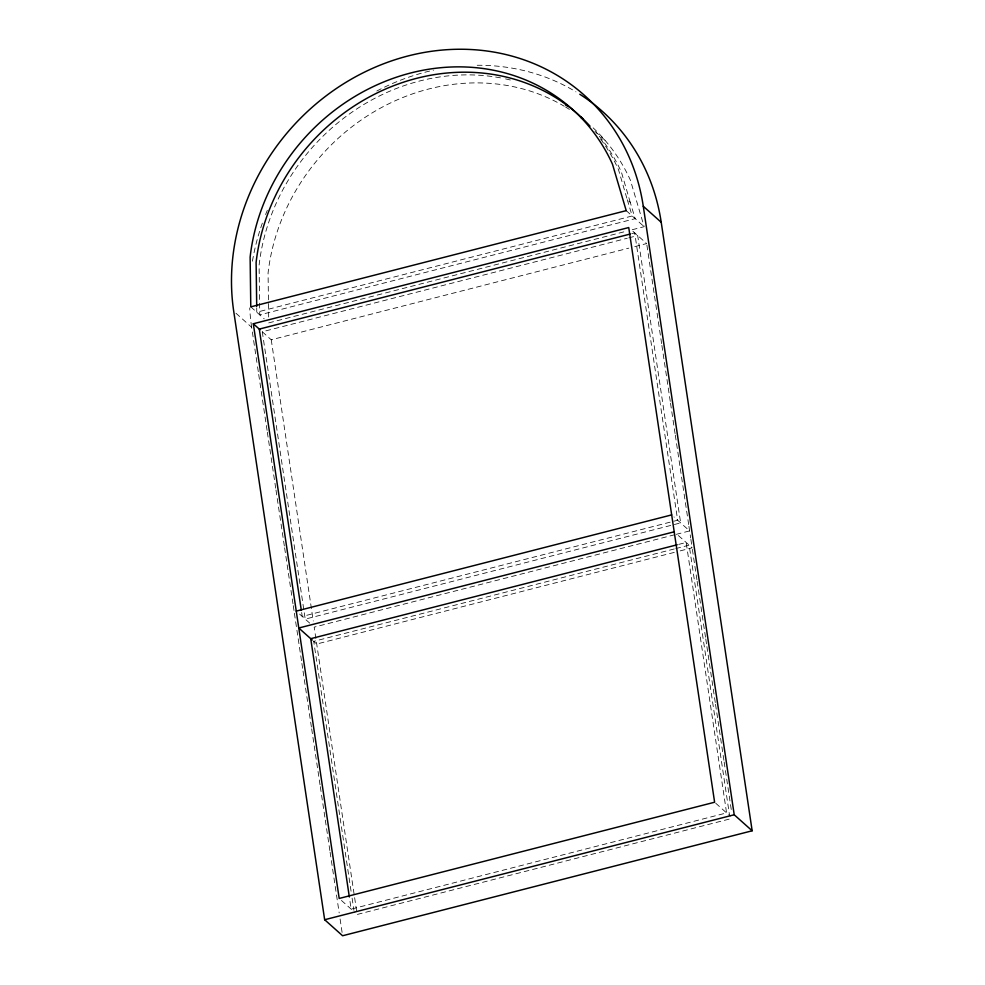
<?xml version="1.0" encoding="UTF-8"?>
<svg xmlns="http://www.w3.org/2000/svg" width="985" height="985" viewBox="0 0 985 985"><rect width="100%" height="100%" fill="white"/><g stroke="black" fill="none" stroke-linecap="round" stroke-linejoin="round"><path stroke-width="0.74" stroke-dasharray="4.92 3.69" d="M268.72 322.883L626.275 231.253M632.235 229.727L644.153 226.673L630.425 180.255A200.681 180.292 -48.2 0 0 591.197 126.08M631.73 233.654L634.709 232.891L677.655 520.24L302.235 616.45L301.545 611.882M628.762 237.853L637.701 235.563L680.647 522.9L305.215 619.122L262.281 331.773L627.273 238.235M262.281 331.773L271.244 339.788L628.799 248.146M634.759 246.619L646.677 243.566L632.099 230.552M674.725 534.732L314.19 627.125L357.136 914.474L732.557 818.264M676.215 534.35L689.623 530.915L673.925 516.891M678.714 544.385L686.163 542.476L726.585 812.92L351.152 909.13L349.564 898.492M674.257 548.965L313.723 641.358L351.189 892.053M675.747 548.583L689.155 545.148L729.577 815.592M674.269 552.4L316.714 644.03L313.353 641.026M680.229 550.874L692.147 547.82L676.449 533.796M594.903 131.239L604.987 140.252M600.616 139.082A200.681 180.292 -48.2 0 1 618.469 169.58L627.273 199.696L630.252 202.368L635.177 218.658L259.745 314.868L259.104 265.113A200.681 180.292 -48.2 0 1 504.086 78.578M626.214 210.642L644.153 226.673M250.781 306.864L264.239 318.881M235.957 313.242L251.655 327.254L257.344 365.287M715.75 803.243L730.316 816.257M299.612 614.111L309.709 623.123M341.438 900.45L354.895 912.467M627.273 199.696L632.185 215.986L256.765 312.196L256.728 307.825M630.252 202.368L621.449 172.252A200.681 180.292 -48.2 0 0 596.024 132.249M646.899 245.093L661.674 343.913M661.895 345.44L670.305 401.683M670.526 403.21L675.07 433.609M675.304 435.136L680.069 467.062M680.303 468.577L688.712 524.833M688.934 526.359L690.67 537.958M690.879 539.361L691.938 546.404M692.369 549.335L696.912 579.722M697.134 581.248L705.543 637.455M705.765 638.982L706.676 645.052M706.898 646.579L715.307 702.785M715.529 704.312L723.938 760.531M724.16 762.045L731.424 810.667M271.244 339.788L313.279 621.042M352.101 898.135L353.91 910.288M257.565 366.802L258.476 372.896M258.698 374.411L267.12 430.704M267.341 432.218L275.751 488.511M275.985 490.025L284.394 546.318M284.616 547.832L293.037 604.125M293.259 605.64L294.17 611.722M294.392 613.249L301.669 661.932M301.902 663.447L302.814 669.529M303.035 671.056L311.445 727.336M311.679 728.863L320.088 785.143M320.31 786.67L325.087 818.609M325.321 820.136L329.864 850.56M330.086 852.087L333.73 876.416M333.952 877.943L339.185 912.935M340.096 919.017L342.14 932.709M268.671 317.047L268.068 273.116A200.681 180.292 -48.2 0 1 564.257 106.245M505.576 78.886A200.681 180.292 -48.2 0 1 512.889 80.647M251.655 327.254A219.089 196.84 -48.2 0 1 249.71 307.911M252.443 261.185A219.089 196.84 -48.2 0 1 263.401 220.221M265.581 214.57A219.089 196.84 -48.2 0 1 267.317 210.347M376.824 91.014A219.089 196.84 -48.2 0 1 433.535 70.181M477.183 65.269A219.089 196.84 -48.2 0 1 575.954 91.851M565.575 107.02A200.681 180.292 -48.2 0 1 569.428 109.421"/><path stroke-width="1.48" d="M253.305 323.757L628.738 227.547L714.617 802.233L339.197 898.455L253.305 323.757L260.028 329.766M630.24 234.036L259.289 329.101L301.324 610.368M296.251 611.106L671.684 514.896M674.208 531.802L298.775 628.011L312.233 640.028M677.224 544.767L310.731 638.686L349.343 896.978M324.656 919.731L734.219 814.767L752.158 830.786L342.595 935.75L324.656 919.731L233.716 311.235A219.089 196.84 -48.2 0 1 408.184 55.923A219.089 196.84 -48.2 0 1 643.279 206.271L661.218 222.29L752.158 830.786M643.279 206.271L734.219 814.767M256.716 306.36L256.112 262.441A200.681 180.292 -48.2 0 1 390.183 87.086A200.681 180.292 -48.2 0 1 590.027 126.178M565.501 104.767A200.681 180.292 -48.2 0 1 567.988 106.515M581.088 117.043A200.681 180.292 -48.2 0 1 583.354 119.111M579.796 94.24A219.089 196.84 -48.2 0 1 661.218 222.29M580.633 117.264A200.681 180.292 -48.2 0 1 583.034 119.136M626.214 210.642L250.781 306.864L250.128 257.097A200.681 180.292 -48.2 0 1 410.733 72.976A200.681 180.292 -48.2 0 1 612.485 164.236L626.214 210.642"/></g></svg>
